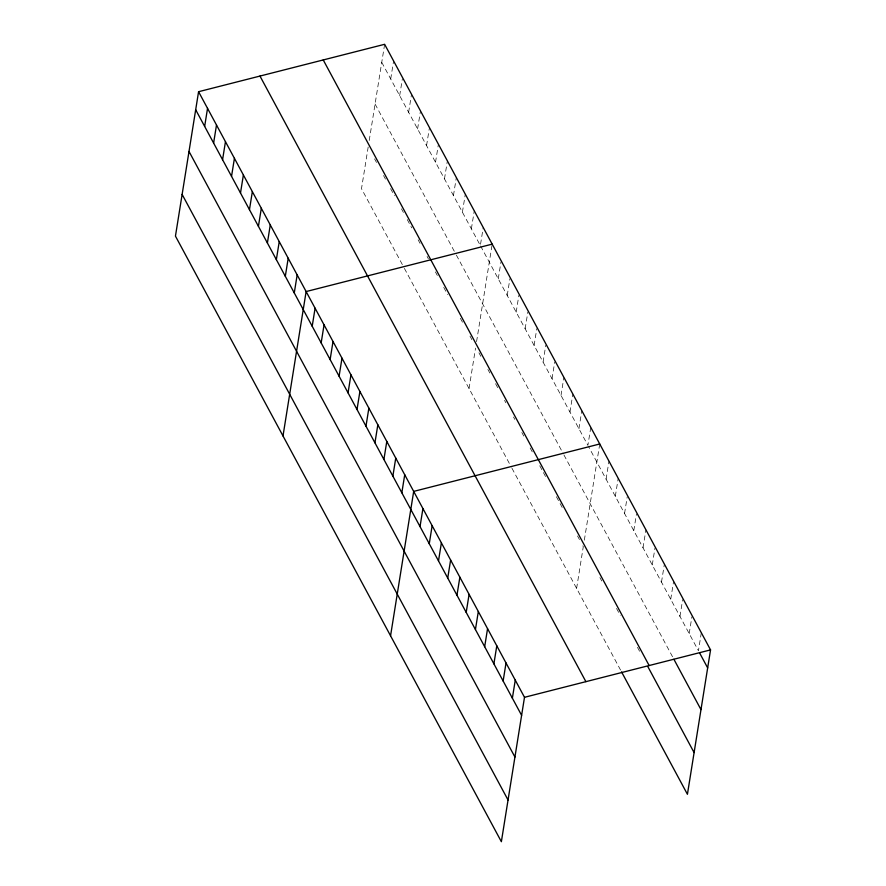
<?xml version="1.0" encoding="UTF-8"?>
<svg xmlns="http://www.w3.org/2000/svg" width="886" height="886" viewBox="0 0 886 886"><rect width="100%" height="100%" fill="white"/><g stroke="black" fill="none" stroke-linecap="round" stroke-linejoin="round"><path stroke-width="0.66" stroke-dasharray="4.43 3.32" d="M368.188 146.998L361.499 188.696L403.761 267.207M369.229 140.486L384.635 44.3M390.704 78.987L393.594 60.957M399.675 95.633L402.355 78.898M408.634 112.289L411.525 94.259M417.594 128.946L420.485 110.916M426.554 145.603L429.444 127.573M435.524 162.249L438.404 144.219M444.484 178.906L447.375 160.875M453.444 195.562L456.334 177.532M462.414 212.208L465.294 194.189M471.374 228.865L474.265 210.835M480.544 244.237L483.224 227.492M469.059 388.544L475.538 348.109M476.568 341.631L492.184 244.148M498.264 278.824L500.944 262.09M507.224 295.481L509.904 278.736M516.184 312.138L518.864 295.392M525.154 328.795L527.834 312.049M534.114 345.44L536.794 328.706M543.074 362.097L545.754 345.352M552.033 378.754L554.725 362.009M561.004 395.4L563.884 377.381M569.964 412.056L572.854 394.026M578.923 428.713L581.814 410.683M590.774 427.34L587.894 445.37L480.334 245.522M576.609 588.382L583.287 546.684L582.013 544.303M584.339 540.172L599.534 445.281M606.09 479.182L608.97 461.152M615.316 496.337L618.207 478.307M624.552 513.492L627.233 496.758M633.789 530.659L636.469 513.913M643.026 547.814L645.916 529.784M652.262 564.969L654.942 548.224M661.499 582.124L664.378 564.094M670.724 599.29L673.615 581.26M679.961 616.446L682.641 599.7M689.197 633.601L691.877 616.866M701.313 632.737L698.434 650.767L588.525 446.555M381.744 62.33L479.691 244.326M375.066 104.027L455.725 253.917M456.368 255.102L563.286 453.765M563.928 454.95L673.282 658.143M374.59 158.893L376.506 162.459M383.549 175.55L385.465 179.116M390.593 188.629L394.436 195.762M401.469 208.852L403.396 212.418M407.239 219.562L411.713 227.89M418.114 239.785L420.042 243.351M427.085 256.431L428.359 258.812M435.403 271.902L437.33 275.468M443.731 287.363L447.563 294.495M460.377 318.295L462.935 323.047M469.979 336.137L471.895 339.703M478.938 352.783L480.854 356.36M487.898 369.44L489.825 373.006M495.584 383.716L498.142 388.478M504.544 400.372L505.828 402.753M513.515 417.029L514.788 419.399M521.832 432.49L523.748 436.056M530.149 447.951L532.719 452.713M539.762 465.792L546.164 477.687M556.408 496.725L562.809 508.619M577.528 535.975L579.455 539.552M599.911 577.572L601.76 581.006M616.534 608.46L620.233 615.316M637.466 647.345L639.925 651.919M404.393 268.392L511.311 467.055M511.953 468.24L620.942 670.746"/><path stroke-width="1.33" d="M198.575 91.712L175.45 236.108L501.365 841.7L524.501 697.304L198.575 91.712L384.635 44.3L710.55 649.892L687.425 794.288L621.551 671.887M204.655 126.399L207.534 108.369M213.615 143.045L216.505 125.015M222.574 159.701L225.465 141.671M231.534 176.358L234.425 158.328M240.505 193.015L243.384 174.985M249.464 209.661L252.355 191.631M258.424 226.318L261.315 208.288M267.395 242.974L270.274 224.944M276.354 259.62L279.245 241.601M285.314 276.277L288.205 258.247M294.274 292.934L297.164 274.904M282.999 435.956L306.124 291.56L492.184 244.148M312.204 326.236L315.095 308.206M321.164 342.893L324.055 324.863M330.135 359.55L333.014 341.52M339.094 376.207L341.985 358.177M348.054 392.852L350.945 374.822M357.014 409.509L359.904 391.479M365.984 426.166L368.864 408.136M374.944 442.812L377.835 424.793M383.904 459.469L386.794 441.438M392.875 476.125L395.754 458.095M401.834 492.782L404.725 474.752M390.56 635.794L413.684 491.398L599.744 443.986M420.03 526.594L422.921 508.564M429.267 543.749L432.146 525.719M438.504 560.904L441.383 542.874M447.729 578.071L450.62 560.041M456.966 595.226L459.856 577.196M466.202 612.381L469.093 594.351M475.439 629.536L478.329 611.506M484.675 646.702L487.555 628.672M493.901 663.858L496.791 645.828M503.137 681.013L506.028 662.983M512.374 698.179L515.264 680.149M524.501 697.304L710.55 649.892M699.663 653.048L707.67 667.922M673.903 659.295L700.981 709.62M323.235 59.949L649.15 665.541M647.932 666.793L694.103 752.591M259.975 76.063L585.89 681.655M195.684 109.742L521.61 715.334M189.006 151.44L514.932 757.032M182.128 194.411L508.043 800.003"/></g></svg>
